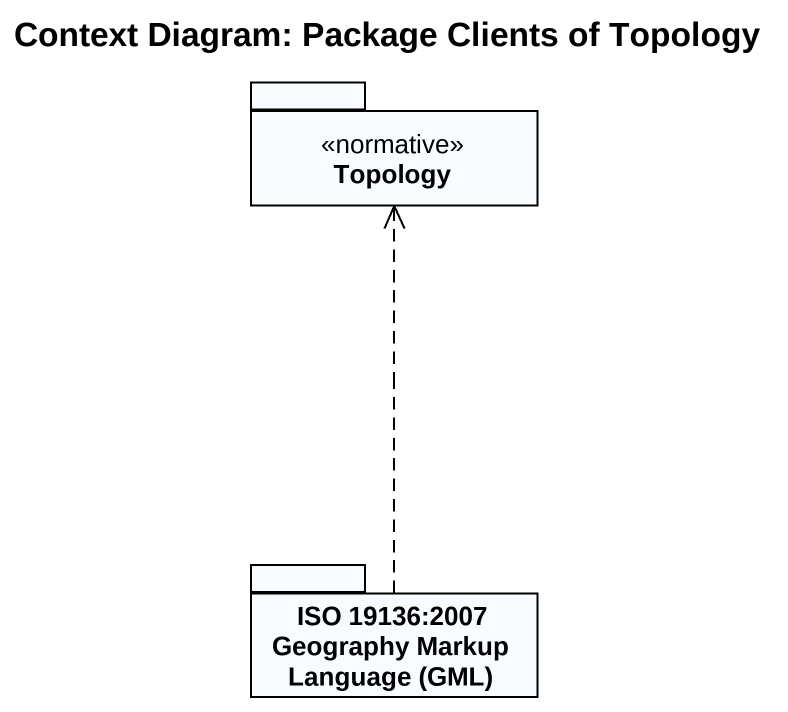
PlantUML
@startuml
title Context Diagram: Package Clients of Topology
package Topology <<normative>> {
}
package "ISO 19136:2007 Geography Markup Language (GML)" as ISO_19136_2007_Geography {
}
ISO_19136_2007_Geography .up.> Topology
@enduml
